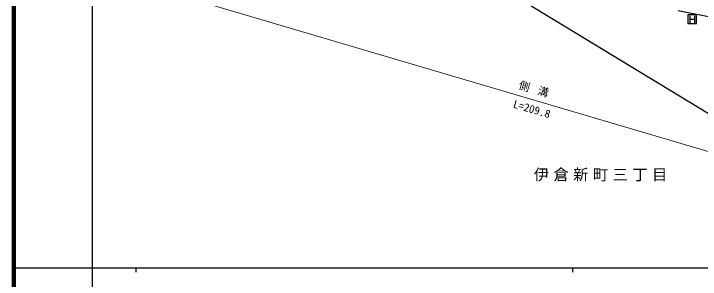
# Model space of a CAD drawing. Units: millimetres, scale not verified. Extents: x 40000 to 680000, y 20000 to 380000.
# Drawn here: x 40000 to 197236, y 202409 to 263134 of the extents above; entities that cross this region are included whole.
import ezdxf
from ezdxf.enums import TextEntityAlignment as Align

# ---------------------------------------------------------------- set-up
doc = ezdxf.new("R2010")
doc.units = ezdxf.units.MM
doc.header["$LTSCALE"] = 1000
for name, color, linetype, lineweight in [('M-BGD', 7, 'Continuous', 25), ('M-STR-HTXT', 7, 'Continuous', 13), ('M-STR-STRC', 7, 'Continuous', 25), ('M-TTL', 2, 'Continuous', 140), ('M-TTL-BAND', 7, 'Continuous', 25)]:
    doc.layers.add(name, color=color, linetype=linetype, lineweight=lineweight)
doc.layers.add('M-BMK-HTXT', color=7, linetype='Continuous')
doc.styles.add('ＭＳ ゴシック', font='')
doc.styles.get('ＭＳ ゴシック').set_extended_font_data('MS Gothic')

msp = doc.modelspace()

# ---------------------------------------------------------------- linework, layer by layer
at = {"layer": 'M-BGD'}
for p, q in [((154899, 267160), (208614, 234504)), ((192195, 263840), (202239, 261912))]:
    msp.add_line(p, q, dxfattribs=at)
at = {"layer": 'M-STR-HTXT'}
msp.add_line((59728, 272725), (258740, 214018), dxfattribs=at)
at = {"layer": 'M-STR-STRC'}
for p, q in [((196389, 262893), (194389, 262893)), ((194389, 262893), (194389, 260893)), ((194929, 260978), (194929, 262678)), ((195921, 262689), (195921, 260984)), ((196389, 260893), (196389, 262893)), ((194929, 261893), (195921, 261893)), ((194389, 260893), (196389, 260893))]:
    msp.add_line(p, q, dxfattribs=at)
at = {"layer": 'M-TTL'}
msp.add_line((40000, 380000), (40000, 20000), dxfattribs=at)
at = {"layer": 'M-TTL-BAND'}
for p, q in [((58000, 370000), (58000, 20000)), ((40000, 205000), (579000, 205000)), ((68000, 205000), (68000, 204000)), ((168000, 205000), (168000, 204000))]:
    msp.add_line(p, q, dxfattribs=at)

# ---------------------------------------------------------------- texts
at = {"layer": 'M-BMK-HTXT', "insert": (159091, 226187), "char_height": 2566, "attachment_point": 4, "style": 'ＭＳ ゴシック'}
msp.add_mtext('\\T1.29;伊倉新町三丁目', dxfattribs=at)
at = {"layer": 'M-STR-HTXT', "style": 'ＭＳ ゴシック'}
msp.add_text('L=209.8', height=1833, rotation=343.564, dxfattribs=at).set_placement((158253, 239935), align=Align.BOTTOM_CENTER)
at = {"layer": 'M-STR-HTXT', "insert": (160043, 245537), "char_height": 1833, "attachment_point": 5, "rotation": 343.564, "style": 'ＭＳ ゴシック'}
msp.add_mtext('\\T1.8;側溝', dxfattribs=at)

doc.saveas('drawing.dxf')
